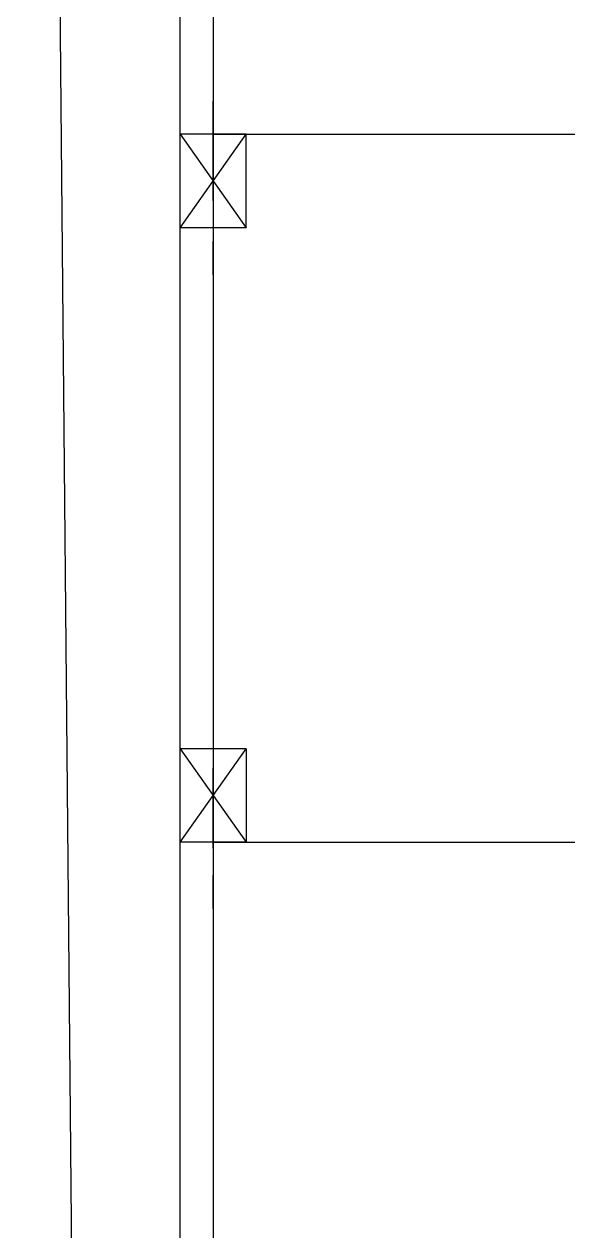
# Model space of a CAD drawing. Header units: inches. Extents: x -628 to 1537, y -1730 to 336.
# Drawn here: x 32.2 to 106.1, y -522.3 to -358.4 of the extents above; entities that cross this region are included whole.
import ezdxf

# ---------------------------------------------------------------- set-up
doc = ezdxf.new("R2010")
doc.units = ezdxf.units.IN
doc.layers.get('0').update_dxf_attribs({"linetype": 'CONTINUOUS'})

msp = doc.modelspace()

# ---------------------------------------------------------------- linework, layer by layer
at = {"color": 6}
msp.add_line((39.86, -657.05), (32.18, 180.11), dxfattribs=at)
at = {"color": 1}
for p, q in [((53.37, -635.33), (53.37, 158.4)), ((57.87, 145.68), (57.87, -635.33)), ((57.87, -382.4), (57.87, -368.9)), ((62.37, -373.4), (53.37, -373.4)), ((53.37, -373.4), (62.37, -386.11)), ((53.37, -386.11), (62.37, -373.4)), ((57.87, -373.4), (389.72, -373.4)), ((62.37, -386.11), (62.37, -373.4)), ((62.37, -386.11), (53.37, -386.11)), ((57.87, -392.47), (57.87, -387.97)), ((53.37, -407.83), (53.37, -395.12)), ((57.87, -407.83), (57.87, -418.69)), ((53.37, -456.83), (62.37, -469.54)), ((53.37, -469.54), (62.37, -456.83)), ((62.37, -456.83), (53.37, -456.83)), ((62.37, -456.83), (62.37, -469.54)), ((57.87, -470.33), (57.87, -459.48)), ((62.37, -469.54), (53.37, -469.54)), ((57.87, -469.54), (385.22, -469.54)), ((53.37, -483.05), (53.37, -470.33)), ((57.87, -478.55), (57.87, -474.04))]:
    msp.add_line(p, q, dxfattribs=at)

doc.saveas('drawing.dxf')
